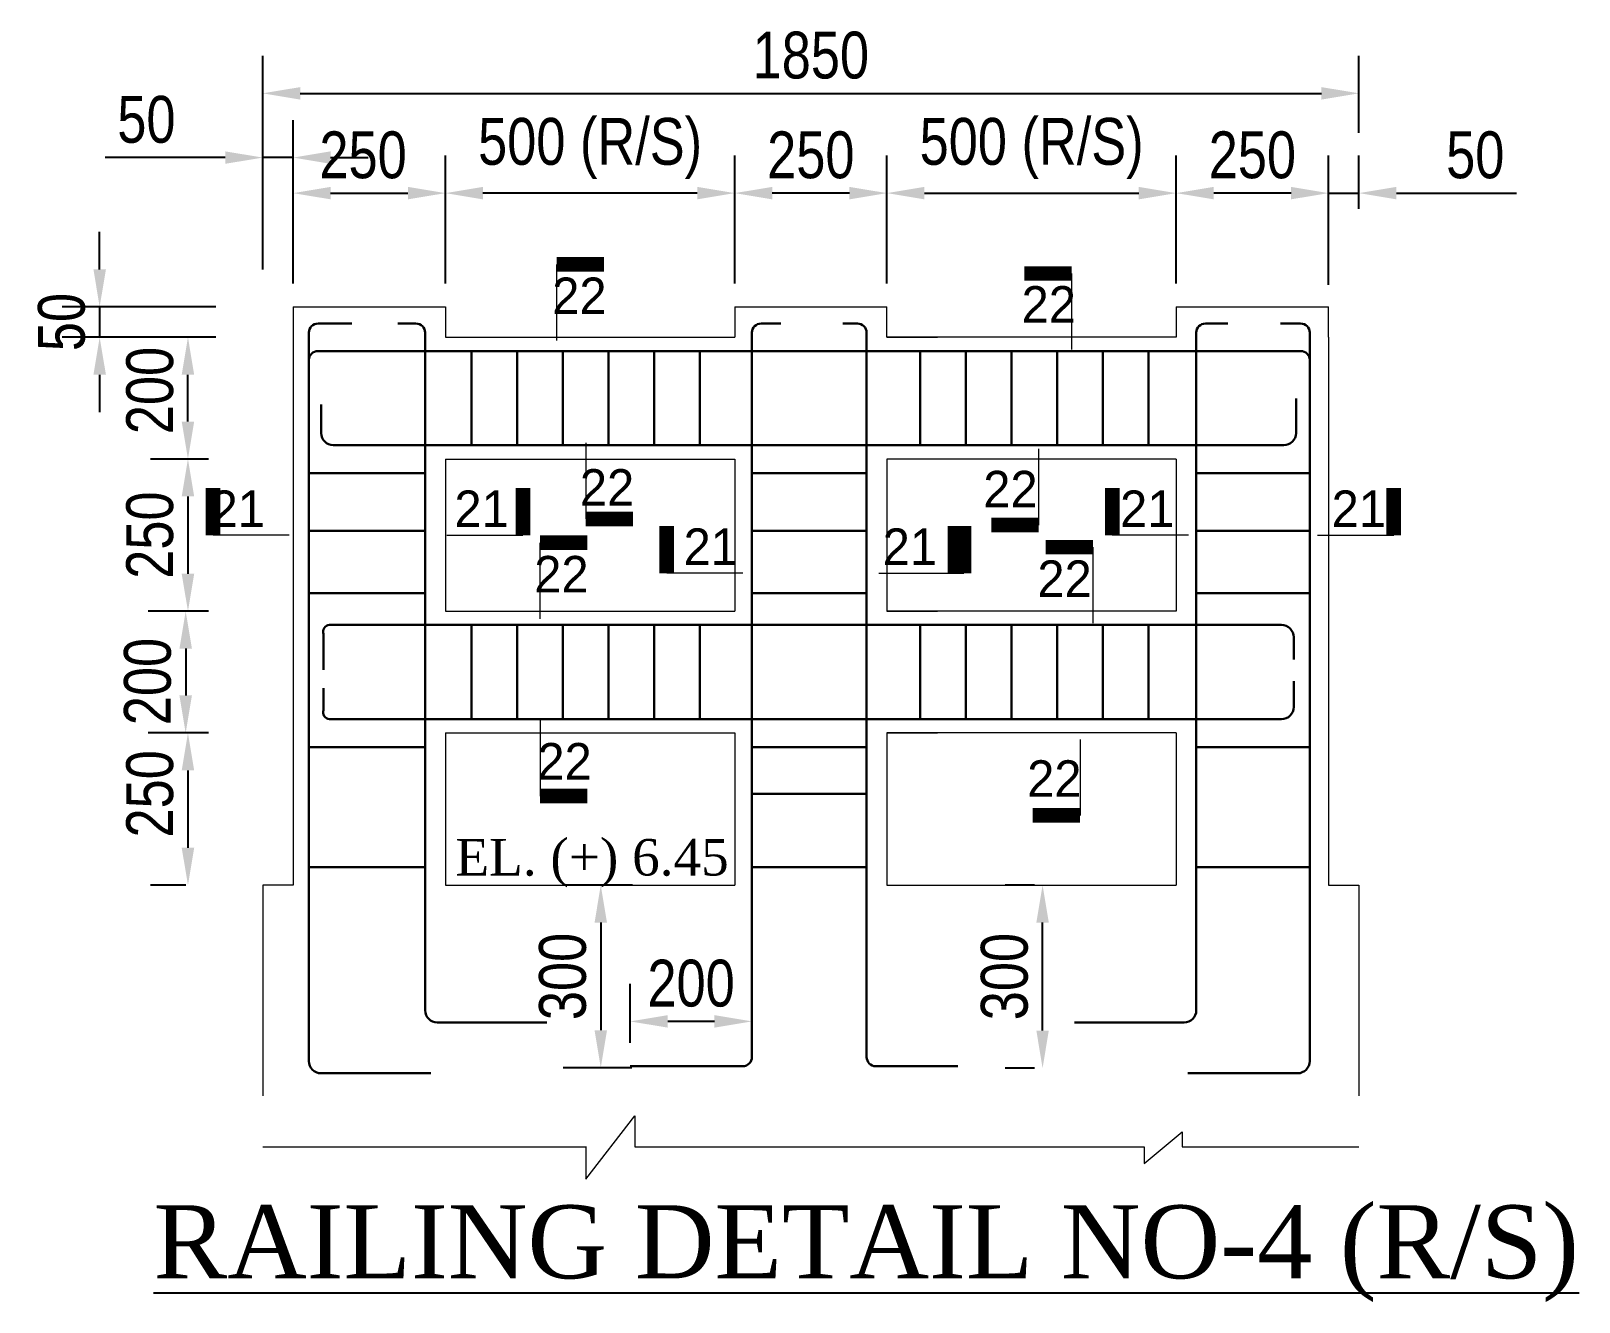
# Model space of a CAD drawing. Extents: x -426260 to 2055400, y -4304674 to -305611.
# Drawn here: x 1146545 to 1149849, y -1908623 to -1905909 of the extents above; entities that cross this region are included whole.
import ezdxf

# ---------------------------------------------------------------- set-up
doc = ezdxf.new("R2010")
doc.units = 0
doc.header["$LTSCALE"] = 300
doc.header["$MEASUREMENT"] = 0
doc.header["$PDMODE"] = 3
doc.linetypes.add('DASHED', pattern=[0.75, 0.5, -0.25])
doc.layers.get('DEFPOINTS').update_dxf_attribs({"linetype": 'CONTINUOUS'})
doc.layers.add('LINE', color=7, linetype='CONTINUOUS')
doc.layers.add('TEXT', color=10, linetype='CONTINUOUS')
doc.layers.add('ROD', color=1, linetype='CONTINUOUS', lineweight=30)
doc.styles.add('DIM', font='isocp3.shx')
doc.styles.add('SH-T2', font='arial.ttf', dxfattribs={"width": 0.8})
doc.dimstyles.new('dim_50', dxfattribs={"dimtxt": 100, "dimasz": 100, "dimexe": 50, "dimexo": 30, "dimgap": 30, "dimtad": 1, "dimdec": 0, "dimzin": 0, "dimdsep": 46, "dimtxsty": 'DIM', "dimcen": 0.09, "dimclrd": 5, "dimclre": 5, "dimclrt": 7, "dimadec": 0, "dimazin": 0, "dimtfac": 1, "dimtdec": 0, "dimtmove": 0, "dimatfit": 3, "dimfxl": 1, "dimtolj": 1, "dimtzin": 0, "dimarcsym": 1})

# ---------------------------------------------------------------- blocks, each defined once
blk = doc.blocks.new('se')
at = {"layer": 'TEXT', "color": 6, "lineweight": 9, "ltscale": 3}
blk.add_lwpolyline([(0, 0, 20, 20, 0), (0, 64.7, 0, 0, 0)], format="xyseb", dxfattribs=at)
blk.add_lwpolyline([(-104.2, 0), (0, 0)], dxfattribs=at)
blk = doc.blocks.new('*D643')
at = {"layer": 'DEFPOINTS', "color": 0, "transparency": 16777216}
for p in [(1147429.3, -1906255.2), (1147104.3, -1906498), (1147429.3, -1906498)]:
    blk.add_point(p, dxfattribs=at)
at = {"layer": 'LINE', "color": 5, "lineweight": -2, "transparency": 16777216}
for p, q in [((1147104.3, -1906448), (1147104.3, -1906175.2)), ((1147429.3, -1906448), (1147429.3, -1906175.2)), ((1147184.3, -1906255.2), (1147349.3, -1906255.2))]:
    blk.add_line(p, q, dxfattribs=at)
at = {"layer": 'LINE', "color": 5, "transparency": 16777216}
for points in [[(1147184.3, -1906241.9), (1147184.3, -1906268.5), (1147104.3, -1906255.2)], [(1147349.3, -1906241.9), (1147349.3, -1906268.5), (1147429.3, -1906255.2)]]:
    blk.add_solid(points, dxfattribs=at)
at = {"layer": 'LINE', "color": 7, "transparency": 16777216, "insert": (1147253.5, -1906174.1), "char_height": 100, "attachment_point": 5, "style": 'SH-T2'}
blk.add_mtext('\\A1;250', dxfattribs=at)
blk = doc.blocks.new('*D644')
at = {"layer": 'DEFPOINTS', "color": 0, "transparency": 16777216}
for p in [(1147429.3, -1906255.2), (1147429.3, -1906498), (1148046.8, -1906498)]:
    blk.add_point(p, dxfattribs=at)
at = {"layer": 'LINE', "color": 5, "lineweight": -2, "transparency": 16777216}
for p, q in [((1147429.3, -1906448), (1147429.3, -1906175.2)), ((1148046.8, -1906448), (1148046.8, -1906175.2)), ((1147966.8, -1906255.2), (1147509.3, -1906255.2))]:
    blk.add_line(p, q, dxfattribs=at)
at = {"layer": 'LINE', "color": 5, "transparency": 16777216}
for points in [[(1147509.3, -1906241.9), (1147509.3, -1906268.5), (1147429.3, -1906255.2)], [(1147966.8, -1906241.9), (1147966.8, -1906268.5), (1148046.8, -1906255.2)]]:
    blk.add_solid(points, dxfattribs=at)
at = {"layer": 'LINE', "color": 7, "transparency": 16777216, "insert": (1147738.1, -1906159.7), "char_height": 100, "attachment_point": 5, "style": 'SH-T2'}
blk.add_mtext('\\A1;500 (R/S)', dxfattribs=at)
blk = doc.blocks.new('*D645')
at = {"layer": 'DEFPOINTS', "color": 0, "transparency": 16777216}
for p in [(1148046.8, -1906255.2), (1148046.8, -1906426.4), (1148371.8, -1906426.4)]:
    blk.add_point(p, dxfattribs=at)
at = {"layer": 'LINE', "color": 5, "lineweight": -2, "transparency": 16777216}
for p, q in [((1148046.8, -1906376.4), (1148046.8, -1906175.2)), ((1148371.8, -1906376.4), (1148371.8, -1906175.2)), ((1148291.8, -1906255.2), (1148126.8, -1906255.2))]:
    blk.add_line(p, q, dxfattribs=at)
at = {"layer": 'LINE', "color": 5, "transparency": 16777216}
for points in [[(1148126.8, -1906241.9), (1148126.8, -1906268.5), (1148046.8, -1906255.2)], [(1148291.8, -1906241.9), (1148291.8, -1906268.5), (1148371.8, -1906255.2)]]:
    blk.add_solid(points, dxfattribs=at)
at = {"layer": 'LINE', "color": 7, "transparency": 16777216, "insert": (1148209.3, -1906174.1), "char_height": 100, "attachment_point": 5, "style": 'SH-T2'}
blk.add_mtext('\\A1;250', dxfattribs=at)
blk = doc.blocks.new('*D646')
at = {"layer": 'DEFPOINTS', "color": 0, "transparency": 16777216}
for p in [(1146879.7, -1906563), (1146973.3, -1906563), (1146973.3, -1906823)]:
    blk.add_point(p, dxfattribs=at)
at = {"layer": 'LINE', "color": 5, "lineweight": -2, "transparency": 16777216}
for p, q in [((1146923.3, -1906563), (1146799.7, -1906563)), ((1146879.7, -1906743), (1146879.7, -1906643)), ((1146923.3, -1906823), (1146799.7, -1906823))]:
    blk.add_line(p, q, dxfattribs=at)
at = {"layer": 'LINE', "color": 5, "transparency": 16777216}
for points in [[(1146866.3, -1906643), (1146893, -1906643), (1146879.7, -1906563)], [(1146866.3, -1906743), (1146893, -1906743), (1146879.7, -1906823)]]:
    blk.add_solid(points, dxfattribs=at)
at = {"layer": 'LINE', "color": 7, "transparency": 16777216, "insert": (1146798.6, -1906676.7), "char_height": 100, "attachment_point": 5, "rotation": 90, "style": 'SH-T2'}
blk.add_mtext('\\A1;200', dxfattribs=at)
blk = doc.blocks.new('*D647')
at = {"layer": 'DEFPOINTS', "color": 0, "transparency": 16777216}
for p in [(1146973.3, -1906823), (1146879.7, -1907148), (1146973.3, -1907148)]:
    blk.add_point(p, dxfattribs=at)
at = {"layer": 'LINE', "color": 5, "lineweight": -2, "transparency": 16777216}
for p, q in [((1146923.3, -1906823), (1146799.7, -1906823)), ((1146879.7, -1906903), (1146879.7, -1907068)), ((1146923.3, -1907148), (1146799.7, -1907148))]:
    blk.add_line(p, q, dxfattribs=at)
at = {"layer": 'LINE', "color": 5, "transparency": 16777216}
for points in [[(1146866.3, -1906903), (1146893, -1906903), (1146879.7, -1906823)], [(1146866.3, -1907068), (1146893, -1907068), (1146879.7, -1907148)]]:
    blk.add_solid(points, dxfattribs=at)
at = {"layer": 'LINE', "color": 7, "transparency": 16777216, "insert": (1146798.6, -1906985.5), "char_height": 100, "attachment_point": 5, "rotation": 90, "style": 'SH-T2'}
blk.add_mtext('\\A1;250', dxfattribs=at)
blk = doc.blocks.new('*D648')
at = {"layer": 'DEFPOINTS', "color": 0, "transparency": 16777216}
for p in [(1146973.3, -1907148), (1146874.8, -1907408), (1146973.3, -1907408)]:
    blk.add_point(p, dxfattribs=at)
at = {"layer": 'LINE', "color": 5, "lineweight": -2, "transparency": 16777216}
for p, q in [((1146923.3, -1907148), (1146794.8, -1907148)), ((1146874.8, -1907228), (1146874.8, -1907328)), ((1146923.3, -1907408), (1146794.8, -1907408))]:
    blk.add_line(p, q, dxfattribs=at)
at = {"layer": 'LINE', "color": 5, "transparency": 16777216}
for points in [[(1146861.5, -1907228), (1146888.2, -1907228), (1146874.8, -1907148)], [(1146861.5, -1907328), (1146888.2, -1907328), (1146874.8, -1907408)]]:
    blk.add_solid(points, dxfattribs=at)
at = {"layer": 'LINE', "color": 7, "transparency": 16777216, "insert": (1146793.8, -1907298.2), "char_height": 100, "attachment_point": 5, "rotation": 90, "style": 'SH-T2'}
blk.add_mtext('\\A1;200', dxfattribs=at)
blk = doc.blocks.new('*D649')
at = {"layer": 'DEFPOINTS', "color": 0, "transparency": 16777216}
for p in [(1146924.8, -1907408), (1146879.7, -1907733), (1146924.8, -1907733)]:
    blk.add_point(p, dxfattribs=at)
at = {"layer": 'LINE', "color": 5, "lineweight": -2, "transparency": 16777216}
for p, q in [((1146874.8, -1907408), (1146799.7, -1907408)), ((1146879.7, -1907488), (1146879.7, -1907653)), ((1146874.8, -1907733), (1146799.7, -1907733))]:
    blk.add_line(p, q, dxfattribs=at)
at = {"layer": 'LINE', "color": 5, "transparency": 16777216}
for points in [[(1146866.3, -1907488), (1146893, -1907488), (1146879.7, -1907408)], [(1146866.3, -1907653), (1146893, -1907653), (1146879.7, -1907733)]]:
    blk.add_solid(points, dxfattribs=at)
at = {"layer": 'LINE', "color": 7, "transparency": 16777216, "insert": (1146798.6, -1907538), "char_height": 100, "attachment_point": 5, "rotation": 90, "style": 'SH-T2'}
blk.add_mtext('\\A1;250', dxfattribs=at)
blk = doc.blocks.new('*D650')
at = {"layer": 'DEFPOINTS', "color": 0, "transparency": 16777216}
for p in [(1148989.3, -1906255.2), (1148371.8, -1906498), (1148989.3, -1906498)]:
    blk.add_point(p, dxfattribs=at)
at = {"layer": 'LINE', "color": 5, "lineweight": -2, "transparency": 16777216}
for p, q in [((1148371.8, -1906448), (1148371.8, -1906175.2)), ((1148989.3, -1906448), (1148989.3, -1906175.2)), ((1148451.8, -1906255.2), (1148909.3, -1906255.2))]:
    blk.add_line(p, q, dxfattribs=at)
at = {"layer": 'LINE', "color": 5, "transparency": 16777216}
for points in [[(1148451.8, -1906241.9), (1148451.8, -1906268.5), (1148371.8, -1906255.2)], [(1148909.3, -1906241.9), (1148909.3, -1906268.5), (1148989.3, -1906255.2)]]:
    blk.add_solid(points, dxfattribs=at)
at = {"layer": 'LINE', "color": 7, "transparency": 16777216, "insert": (1148680.6, -1906159.7), "char_height": 100, "attachment_point": 5, "style": 'SH-T2'}
blk.add_mtext('\\A1;500 (R/S)', dxfattribs=at)
blk = doc.blocks.new('*D651')
at = {"layer": 'DEFPOINTS', "color": 0, "transparency": 16777216}
for p in [(1148704, -1907733), (1148736.9, -1907733), (1148736.9, -1908123.6)]:
    blk.add_point(p, dxfattribs=at)
at = {"layer": 'LINE', "color": 5, "lineweight": -2, "transparency": 16777216}
for p, q in [((1148686.9, -1907733), (1148624, -1907733)), ((1148704, -1908043.6), (1148704, -1907813)), ((1148686.9, -1908123.6), (1148624, -1908123.6))]:
    blk.add_line(p, q, dxfattribs=at)
at = {"layer": 'LINE', "color": 5, "transparency": 16777216}
for points in [[(1148690.7, -1907813), (1148717.3, -1907813), (1148704, -1907733)], [(1148690.7, -1908043.6), (1148717.3, -1908043.6), (1148704, -1908123.6)]]:
    blk.add_solid(points, dxfattribs=at)
at = {"layer": 'LINE', "color": 7, "transparency": 16777216, "insert": (1148622.9, -1907928.3), "char_height": 100, "attachment_point": 5, "rotation": 90, "style": 'SH-T2'}
blk.add_mtext('\\A1;300', dxfattribs=at)
blk = doc.blocks.new('*D652')
at = {"layer": 'DEFPOINTS', "color": 0, "transparency": 16777216}
for p in [(1146989, -1906498), (1146691.2, -1906563), (1146989, -1906563)]:
    blk.add_point(p, dxfattribs=at)
at = {"layer": 'LINE', "color": 5, "lineweight": -2, "transparency": 16777216}
for p, q in [((1146691.2, -1906418), (1146691.2, -1906338)), ((1146939, -1906498), (1146611.2, -1906498)), ((1146691.2, -1906498), (1146691.2, -1906563)), ((1146939, -1906563), (1146611.2, -1906563)), ((1146691.2, -1906643), (1146691.2, -1906723))]:
    blk.add_line(p, q, dxfattribs=at)
at = {"layer": 'LINE', "color": 5, "transparency": 16777216}
for points in [[(1146677.9, -1906418), (1146704.6, -1906418), (1146691.2, -1906498)], [(1146677.9, -1906643), (1146704.6, -1906643), (1146691.2, -1906563)]]:
    blk.add_solid(points, dxfattribs=at)
at = {"layer": 'LINE', "color": 7, "transparency": 16777216, "insert": (1146610.2, -1906530.5), "char_height": 100, "attachment_point": 5, "rotation": 90, "style": 'SH-T2'}
blk.add_mtext('\\A1;50', dxfattribs=at)
blk = doc.blocks.new('*D653')
at = {"layer": 'DEFPOINTS', "color": 0, "transparency": 16777216}
for p in [(1147878.8, -1907733), (1147760.9, -1908123), (1147877.4, -1908123)]:
    blk.add_point(p, dxfattribs=at)
at = {"layer": 'LINE', "color": 5, "lineweight": -2, "transparency": 16777216}
for p, q in [((1147828.8, -1907733), (1147680.9, -1907733)), ((1147760.9, -1907813), (1147760.9, -1908043)), ((1147827.4, -1908123), (1147680.9, -1908123))]:
    blk.add_line(p, q, dxfattribs=at)
at = {"layer": 'LINE', "color": 5, "transparency": 16777216}
for points in [[(1147747.6, -1907813), (1147774.2, -1907813), (1147760.9, -1907733)], [(1147747.6, -1908043), (1147774.2, -1908043), (1147760.9, -1908123)]]:
    blk.add_solid(points, dxfattribs=at)
at = {"layer": 'LINE', "color": 7, "transparency": 16777216, "insert": (1147679.8, -1907928), "char_height": 100, "attachment_point": 5, "rotation": 90, "style": 'SH-T2'}
blk.add_mtext('\\A1;300', dxfattribs=at)
blk = doc.blocks.new('*D654')
at = {"layer": 'DEFPOINTS', "color": 0, "transparency": 16777216}
for p in [(1147823.8, -1908024), (1147823.8, -1908119.7), (1148083.6, -1908100.2)]:
    blk.add_point(p, dxfattribs=at)
at = {"layer": 'LINE', "color": 5, "lineweight": -2, "transparency": 16777216}
for p, q in [((1147823.8, -1908069.7), (1147823.8, -1907944)), ((1148083.6, -1908050.2), (1148083.6, -1907944)), ((1148003.6, -1908024), (1147903.8, -1908024))]:
    blk.add_line(p, q, dxfattribs=at)
at = {"layer": 'LINE', "color": 5, "transparency": 16777216}
for points in [[(1147903.8, -1908010.6), (1147903.8, -1908037.3), (1147823.8, -1908024)], [(1148003.6, -1908010.6), (1148003.6, -1908037.3), (1148083.6, -1908024)]]:
    blk.add_solid(points, dxfattribs=at)
at = {"layer": 'LINE', "color": 7, "transparency": 16777216, "insert": (1147953.7, -1907942.9), "char_height": 100, "attachment_point": 5, "style": 'SH-T2'}
blk.add_mtext('\\A1;200', dxfattribs=at)
blk = doc.blocks.new('*D655')
at = {"layer": 'DEFPOINTS', "color": 0, "transparency": 16777216}
for p in [(1148989.3, -1906255.2), (1148989.3, -1906426.4), (1149314.3, -1906501.2)]:
    blk.add_point(p, dxfattribs=at)
at = {"layer": 'LINE', "color": 5, "lineweight": -2, "transparency": 16777216}
for p, q in [((1148989.3, -1906376.4), (1148989.3, -1906175.2)), ((1149314.3, -1906451.2), (1149314.3, -1906175.2)), ((1149234.3, -1906255.2), (1149069.3, -1906255.2))]:
    blk.add_line(p, q, dxfattribs=at)
at = {"layer": 'LINE', "color": 5, "transparency": 16777216}
for points in [[(1149069.3, -1906241.9), (1149069.3, -1906268.5), (1148989.3, -1906255.2)], [(1149234.3, -1906241.9), (1149234.3, -1906268.5), (1149314.3, -1906255.2)]]:
    blk.add_solid(points, dxfattribs=at)
at = {"layer": 'LINE', "color": 7, "transparency": 16777216, "insert": (1149151.8, -1906174.1), "char_height": 100, "attachment_point": 5, "style": 'SH-T2'}
blk.add_mtext('\\A1;250', dxfattribs=at)

msp = doc.modelspace()

# ---------------------------------------------------------------- linework, layer by layer
at = {"layer": 'LINE', "color": 5}
for p, q in [((1147039.3, -1906126.2), (1147039.3, -1905962.1)), ((1149379.3, -1906126.2), (1149379.3, -1905962.1)), ((1147119.3, -1906042.1), (1149299.3, -1906042.1)), ((1147039.3, -1906418.3), (1147039.3, -1906099.3)), ((1147104.3, -1906418.3), (1147104.3, -1906099.3)), ((1146959.3, -1906179.3), (1146702.8, -1906179.3)), ((1147104.3, -1906179.3), (1147039.3, -1906179.3)), ((1147184.3, -1906179.3), (1147264.3, -1906179.3)), ((1149314.3, -1906288.4), (1149314.3, -1906175.2)), ((1149379.3, -1906288.4), (1149379.3, -1906175.2)), ((1149234.3, -1906255.2), (1149154.3, -1906255.2)), ((1149314.3, -1906255.2), (1149379.3, -1906255.2)), ((1149459.3, -1906255.2), (1149715.9, -1906255.2))]:
    msp.add_line(p, q, dxfattribs=at)
at = {"layer": 'LINE', "lineweight": 9}
for p, q in [((1147104.3, -1906498), (1147104.3, -1907733)), ((1147429.3, -1906563), (1148046.8, -1906563)), ((1148371.8, -1906563), (1148479.6, -1906563)), ((1148989.3, -1906563), (1148371.8, -1906563)), ((1149314.3, -1906563), (1149314.3, -1907733)), ((1147429.3, -1906823), (1148046.8, -1906823)), ((1147429.3, -1906823), (1147429.3, -1907148)), ((1148046.8, -1906823), (1148046.8, -1907148)), ((1148371.8, -1906823), (1148371.8, -1907148)), ((1148989.3, -1906823), (1148371.8, -1906823)), ((1148371.8, -1906823), (1148371.8, -1907148)), ((1148989.3, -1906823), (1148989.3, -1907148)), ((1147429.3, -1907148), (1148046.8, -1907148)), ((1148371.8, -1907148), (1148479.6, -1907148)), ((1148989.3, -1907148), (1148371.8, -1907148)), ((1147429.3, -1907408), (1148046.8, -1907408)), ((1147429.3, -1907408), (1147429.3, -1907733)), ((1148046.8, -1907408), (1148046.8, -1907733)), ((1148371.8, -1907408), (1148479.6, -1907408)), ((1148371.8, -1907408), (1148371.8, -1907733)), ((1148989.3, -1907408), (1148371.8, -1907408)), ((1148371.8, -1907408), (1148371.8, -1907733)), ((1148989.3, -1907408), (1148989.3, -1907733)), ((1147429.3, -1907733), (1148046.8, -1907733)), ((1148371.8, -1907733), (1148989.3, -1907733)), ((1148920.8, -1908327.2), (1149001.8, -1908259.6)), ((1149001.8, -1908259.6), (1149001.8, -1908292.1)), ((1148920.8, -1908292.1), (1148920.8, -1908327.2))]:
    msp.add_line(p, q, dxfattribs=at)
at = {"layer": 'LINE', "linetype": 'DASHED', "lineweight": 9, "ltscale": 3}
msp.add_line((1147429.3, -1906498), (1147429.3, -1906563), dxfattribs=at)
at = {"layer": 'LINE', "lineweight": 15}
for p, q in [((1147728.9, -1908361.1), (1147833.4, -1908225.8)), ((1147833.4, -1908225.8), (1147833.4, -1908292.1)), ((1147039.3, -1908292.1), (1147728.9, -1908292.1)), ((1147728.9, -1908290.9), (1147728.9, -1908361.1)), ((1147833.4, -1908292.1), (1148920.8, -1908292.1)), ((1149001.8, -1908292.1), (1149379.3, -1908292.1))]:
    msp.add_line(p, q, dxfattribs=at)
at = {"layer": 'LINE', "linetype": 'DASHED', "lineweight": 9, "ltscale": 3}
for points in [[(1147104.3, -1906498), (1147429.3, -1906498)], [(1148046.8, -1906498), (1148371.8, -1906498)], [(1148046.8, -1906498), (1148046.8, -1906563)], [(1148371.8, -1906563), (1148371.8, -1906498)], [(1148371.8, -1906563), (1148371.8, -1906498)], [(1148989.3, -1906498), (1149314.3, -1906498)], [(1148989.3, -1906498), (1148989.3, -1906563)], [(1149314.3, -1906563), (1149314.3, -1906498)], [(1147104.3, -1907733), (1147039.3, -1907733), (1147039.3, -1908292.1)], [(1149314.3, -1907733), (1149379.3, -1907733), (1149379.3, -1908292.1)]]:
    msp.add_lwpolyline(points, dxfattribs=at)
at = {"layer": 'LINE', "color": 5}
for points in [[(1147119.3, -1906028.8), (1147119.3, -1906055.5), (1147039.3, -1906042.1)], [(1149299.3, -1906028.8), (1149299.3, -1906055.5), (1149379.3, -1906042.1)], [(1146959.3, -1906166), (1146959.3, -1906192.6), (1147039.3, -1906179.3)], [(1147184.3, -1906166), (1147184.3, -1906192.6), (1147104.3, -1906179.3)], [(1149234.3, -1906241.9), (1149234.3, -1906268.5), (1149314.3, -1906255.2)], [(1149459.3, -1906241.9), (1149459.3, -1906268.5), (1149379.3, -1906255.2)]]:
    msp.add_solid(points, dxfattribs=at)
at = {"layer": 'ROD'}
for p, q in [((1147157.3, -1906592.4), (1148371.8, -1906592.4)), ((1147360.1, -1906592.4), (1147157.3, -1906592.4)), ((1147385.9, -1906592.4), (1147385.9, -1908000.2)), ((1147485.1, -1906793.5), (1147485.1, -1906592.4)), ((1147582.6, -1906793.5), (1147582.6, -1906592.4)), ((1147680.1, -1906793.5), (1147680.1, -1906592.4)), ((1147777.6, -1906793.5), (1147777.6, -1906592.4)), ((1147777.6, -1906793.5), (1147777.6, -1906592.4)), ((1147875.1, -1906793.5), (1147875.1, -1906592.4)), ((1147972.6, -1906793.5), (1147972.6, -1906592.4)), ((1148302.6, -1906592.4), (1148103.1, -1906592.4)), ((1148371.8, -1906592.4), (1148479.6, -1906592.4)), ((1149250.9, -1906592.4), (1148371.8, -1906592.4)), ((1148442.8, -1906793.5), (1148442.8, -1906592.4)), ((1148540.3, -1906793.5), (1148540.3, -1906592.4)), ((1148637.8, -1906793.5), (1148637.8, -1906592.4)), ((1148735.3, -1906793.5), (1148735.3, -1906592.4)), ((1148735.3, -1906793.5), (1148735.3, -1906592.4)), ((1148832.8, -1906793.5), (1148832.8, -1906592.4)), ((1148930.3, -1906793.5), (1148930.3, -1906592.4)), ((1149057.9, -1906592.4), (1149254.8, -1906592.4)), ((1147137.8, -1908108.7), (1147137.8, -1906611.9)), ((1147137.8, -1906706.8), (1147137.8, -1906611.9)), ((1148083.6, -1908100.2), (1148083.6, -1906620)), ((1148083.6, -1906620), (1148083.6, -1906644.7)), ((1148328.4, -1906620), (1148328.4, -1908100.2)), ((1149274.3, -1906706.8), (1149274.3, -1906611.9)), ((1149274.3, -1908108.7), (1149274.3, -1906634.3)), ((1149032.1, -1906659.9), (1149032.1, -1908000.2)), ((1147163.9, -1906767.5), (1147163.9, -1906706.4)), ((1149245, -1906767.5), (1149245, -1906694)), ((1147189.9, -1906793.5), (1148371.8, -1906793.5)), ((1148371.8, -1906793.5), (1148479.6, -1906793.5)), ((1149219, -1906793.5), (1148371.8, -1906793.5)), ((1147137.8, -1906853.2), (1147385.9, -1906853.2)), ((1148083.6, -1906853.2), (1148300.3, -1906853.2)), ((1148118.3, -1906853.2), (1148328.4, -1906853.2)), ((1149274.3, -1906853.2), (1149032.1, -1906853.2)), ((1147137.8, -1906976.3), (1147385.9, -1906976.3)), ((1148083.6, -1906976.3), (1148300.3, -1906976.3)), ((1148118.3, -1906976.3), (1148328.4, -1906976.3)), ((1149274.3, -1906976.3), (1149032.1, -1906976.3)), ((1147137.8, -1907109.8), (1147385.9, -1907109.8)), ((1148083.6, -1907109.8), (1148300.3, -1907109.8)), ((1148118.3, -1907109.8), (1148328.4, -1907109.8)), ((1149274.3, -1907109.8), (1149032.1, -1907109.8)), ((1147168.8, -1907196.9), (1147168.8, -1907273.4)), ((1147181.5, -1907177.4), (1148371.8, -1907177.4)), ((1147485.1, -1907378.5), (1147485.1, -1907177.4)), ((1147582.6, -1907378.5), (1147582.6, -1907177.4)), ((1147680.1, -1907378.5), (1147680.1, -1907177.4)), ((1147777.6, -1907378.5), (1147777.6, -1907177.4)), ((1147777.6, -1907378.5), (1147777.6, -1907177.4)), ((1147875.1, -1907378.5), (1147875.1, -1907177.4)), ((1147972.6, -1907378.5), (1147972.6, -1907177.4)), ((1148371.8, -1907177.4), (1148479.6, -1907177.4)), ((1149214.1, -1907177.4), (1148371.8, -1907177.4)), ((1148442.8, -1907378.5), (1148442.8, -1907177.4)), ((1148540.3, -1907378.5), (1148540.3, -1907177.4)), ((1148637.8, -1907378.5), (1148637.8, -1907177.4)), ((1148735.3, -1907378.5), (1148735.3, -1907177.4)), ((1148735.3, -1907378.5), (1148735.3, -1907177.4)), ((1148832.8, -1907378.5), (1148832.8, -1907177.4)), ((1148930.3, -1907378.5), (1148930.3, -1907177.4)), ((1149240.1, -1907203.4), (1149240.1, -1907251.1)), ((1149240.1, -1907297.3), (1149240.1, -1907352.5)), ((1147168.8, -1907312.6), (1147168.8, -1907359)), ((1147181.5, -1907378.5), (1148371.8, -1907378.5)), ((1148371.8, -1907378.5), (1148479.6, -1907378.5)), ((1149214.1, -1907378.5), (1148371.8, -1907378.5)), ((1147137.8, -1907438.2), (1147385.9, -1907438.2)), ((1148083.6, -1907438.2), (1148300.3, -1907438.2)), ((1148118.3, -1907438.2), (1148328.4, -1907438.2)), ((1149274.3, -1907438.2), (1149032.1, -1907438.2)), ((1148083.6, -1907538.2), (1148328.4, -1907538.2)), ((1147137.8, -1907694.8), (1147385.9, -1907694.8)), ((1148083.6, -1907694.8), (1148300.3, -1907694.8)), ((1148118.3, -1907694.8), (1148328.4, -1907694.8)), ((1149273.4, -1907694.8), (1149031.2, -1907694.8)), ((1147411.9, -1908026.2), (1147645.9, -1908026.2)), ((1149006.1, -1908026.2), (1148772.1, -1908026.2)), ((1148064.1, -1908119.7), (1147823.8, -1908119.7)), ((1147823.8, -1908119.7), (1148057.4, -1908119.7)), ((1148347.9, -1908119.7), (1148523.2, -1908119.7)), ((1148523.2, -1908119.7), (1148354.6, -1908119.7)), ((1147163.8, -1908134.7), (1147397.8, -1908134.7)), ((1149248.3, -1908134.7), (1149014.3, -1908134.7))]:
    msp.add_line(p, q, dxfattribs=at)
for points in [[(1147229.8, -1906533.6), (1147157.3, -1906533.6, 0.414214), (1147137.8, -1906553.1), (1147137.8, -1906611.9)], [(1147327.4, -1906533.6), (1147366.4, -1906533.6, -0.414214), (1147385.9, -1906553.1), (1147385.9, -1906592.4)], [(1148145.1, -1906533.6), (1148103.1, -1906533.6, 0.414214), (1148083.6, -1906553.1), (1148083.6, -1906620)], [(1148277.9, -1906533.6), (1148308.9, -1906533.6, -0.414214), (1148328.4, -1906553.1), (1148328.4, -1906620)], [(1149099.4, -1906533.6), (1149051.6, -1906533.6, 0.414214), (1149032.1, -1906553.1), (1149032.1, -1906661.8)], [(1149212.1, -1906533.6), (1149254.8, -1906533.6, -0.414214), (1149274.3, -1906553.1), (1149274.3, -1906620)]]:
    msp.add_lwpolyline(points, format="xyb", dxfattribs=at)
for centre, radius, start, end in [((1147157.3, -1906611.9), 19.5, 90, 180), ((1147157.3, -1906611.9), 19.5, 90, 180), ((1149254.8, -1906611.9), 19.5, 0, 90), ((1149254.8, -1906611.9), 19.5, 0, 90), ((1147189.9, -1906767.5), 26, 180, 270), ((1149219, -1906767.5), 26, 270, 0), ((1147182.7, -1907192), 14.7, 94.6932, 199.3945), ((1149214.1, -1907203.4), 26, 0, 90), ((1147182.7, -1907363.9), 14.7, 160.6055, 265.3068), ((1149214.1, -1907352.5), 26, 270, 0), ((1147411.9, -1908000.2), 26, 180, 270), ((1149006.1, -1908000.2), 26, 270, 0), ((1147163.8, -1908108.7), 26, 180, 270), ((1148064.1, -1908100.2), 19.5, 270, 0), ((1148347.9, -1908100.2), 19.5, 180, 270), ((1149248.3, -1908108.7), 26, 270, 0)]:
    msp.add_arc(centre, radius, start, end, dxfattribs=at)

# ---------------------------------------------------------------- block references
at = {"layer": 'TEXT', "linetype": 'DASHED', "lineweight": 9, "yscale": 1.560000000055879, "zscale": 1.56}
for p, xscale, rotation in [((1147666.9, -1906407.3), -1.560000000055879, 270), ((1148766.1, -1906426.8), 1.560000000055879, 90), ((1147728.8, -1906950.9), 1.560000000055879, 270), ((1148695.6, -1906964.1), -1.560000000055879, 90), ((1147631.4, -1907001.8), -1.560000000055879, 270), ((1148811.7, -1907011.3), 1.560000000055879, 90), ((1147631.4, -1907542.7), 1.560000000055879, 270), ((1148784.1, -1907584.2), -1.560000000055879, 90)]:
    msp.add_blockref('se', p, dxfattribs=dict(at, xscale=xscale, rotation=rotation))
for p, xscale in [((1146933.2, -1906985.9), -1.560000000055879), ((1147594.7, -1906985.9), 1.560000000055879), ((1148852.8, -1906985.9), -1.560000000055879), ((1149453.6, -1906985.9), 1.560000000055879), ((1147901.7, -1907067), -1.560000000055879), ((1148517.1, -1907067), 1.560000000055879), ((1148536, -1907067), 1.560000000055879)]:
    msp.add_blockref('se', p, dxfattribs=dict(at, xscale=xscale))

# ---------------------------------------------------------------- texts
at = {"layer": 'LINE', "color": 7, "char_height": 100, "attachment_point": 5, "style": 'SH-T2'}
for s, insert in [('\\A1;1850', (1148209.3, -1905961.1)), ('\\A1;50', (1146791, -1906098.3)), ('\\A1;50', (1149627.6, -1906174.1))]:
    msp.add_mtext(s, dxfattribs=dict(at, insert=insert))
at = {"layer": 'LINE', "color": 4, "insert": (1147742.3, -1907686.1), "char_height": 78, "attachment_point": 5}
msp.add_mtext('{\\fTimes New Roman|b0|i0|c0|p18;\\C0;EL. (+) 6.45}', dxfattribs=at)
at = {"layer": 'TEXT', "char_height": 78, "attachment_point": 5}
for s, insert, width in [('22 ', (1147715.3, -1906474.5), 92.472), ('22 ', (1148717.2, -1906492.8), 73.986), ('21 ', (1148927.4, -1906929.2), 85.768), ('22', (1148750.9, -1907078.5), 36.218)]:
    msp.add_mtext(s, dxfattribs=dict(at, insert=insert, width=width))
for s, insert in [('22 ', (1147774.3, -1906883.7)), ('22 ', (1148635.4, -1906887.3)), ('21 ', (1146986, -1906929.2)), ('21 ', (1147506.5, -1906929.2)), ('21', (1149379, -1906929.2)), ('21 ', (1147995.7, -1907010.2)), ('21 ', (1148420.7, -1907010.2)), ('22 ', (1147676.9, -1907069)), ('22 ', (1147683.6, -1907468.5)), ('22 ', (1148729.1, -1907505.4))]:
    msp.add_mtext(s, dxfattribs=dict(at, insert=insert))
at = {"layer": 'TEXT', "color": 4, "insert": (1146806.1, -1908519.9), "char_height": 97.5, "width": 3014.326, "attachment_point": 4, "line_spacing_factor": 0.64}
msp.add_mtext('{\\fTimes New Roman|b0|i0|c0|p18;\\H1.6x;\\L\\C6;RAILING DETAIL NO-4 (R/S)}', dxfattribs=at)

# ---------------------------------------------------------------- dimensions: what is measured, and where the dimension line sits
at = {"layer": 'LINE', "color": 0}
for base, p1, p2, angle, text, picture, middle in [((1147429.3, -1906255.2), (1148046.8, -1906498), (1147429.3, -1906498), 180, '500 (R/S)', '*D644', (1147738.1, -1906255.2)), ((1148046.8, -1906255.2), (1148371.8, -1906426.4), (1148046.8, -1906426.4), 180, '250', '*D645', (1148209.3, -1906255.2)), ((1148989.3, -1906255.2), (1149314.3, -1906501.2), (1148989.3, -1906426.4), 180, '250', '*D655', (1149151.8, -1906255.2)), ((1146691.2, -1906563), (1146989, -1906498), (1146989, -1906563), 90, '50', '*D652', (1146691.2, -1906530.5)), ((1146879.7, -1906563), (1146973.3, -1906823), (1146973.3, -1906563), 90, '200', '*D646', (1146879.7, -1906676.7)), ((1146874.8, -1907408), (1146973.3, -1907148), (1146973.3, -1907408), 90, '200', '*D648', (1146874.8, -1907298.2)), ((1146879.7, -1907733), (1146924.8, -1907408), (1146924.8, -1907733), 90, '250', '*D649', (1146879.7, -1907538))]:
    dim = msp.add_linear_dim(base=base, p1=p1, p2=p2, angle=angle, text=text, dimstyle='dim_50', override={"dimasz": 80, "dimexe": 80, "dimexo": 50, "dimtxsty": 'SH-T2'}, dxfattribs=at)
    dim.commit()
    dim.dimension.update_dxf_attribs({"geometry": picture, "text_midpoint": middle, "dimtype": 160})
for base, p1, p2, text, picture, middle in [((1148989.3, -1906255.2), (1148371.8, -1906498), (1148989.3, -1906498), '500 (R/S)', '*D650', (1148680.6, -1906255.2)), ((1147429.3, -1906255.2), (1147104.3, -1906498), (1147429.3, -1906498), '250', '*D643', (1147253.5, -1906255.2))]:
    dim = msp.add_linear_dim(base=base, p1=p1, p2=p2, text=text, dimstyle='dim_50', override={"dimasz": 80, "dimexe": 80, "dimexo": 50, "dimtxsty": 'SH-T2'}, dxfattribs=at)
    dim.commit()
    dim.dimension.update_dxf_attribs({"geometry": picture, "text_midpoint": middle, "dimtype": 160})
for base, p1, p2, angle, text, picture, middle in [((1146879.7, -1907148), (1146973.3, -1906823), (1146973.3, -1907148), 90, '250', '*D647', (1146798.6, -1906985.5)), ((1147760.9, -1908123), (1147878.8, -1907733), (1147877.4, -1908123), 90, '300', '*D653', (1147679.8, -1907928)), ((1148704, -1907733), (1148736.9, -1908123.6), (1148736.9, -1907733), 90, '300', '*D651', (1148622.9, -1907928.3)), ((1147823.8, -1908024), (1148083.6, -1908100.2), (1147823.8, -1908119.7), 180, '200', '*D654', (1147953.7, -1907942.9))]:
    dim = msp.add_linear_dim(base=base, p1=p1, p2=p2, angle=angle, text=text, dimstyle='dim_50', override={"dimasz": 80, "dimexe": 80, "dimexo": 50, "dimtxsty": 'SH-T2'}, dxfattribs=at)
    dim.commit()
    dim.dimension.update_dxf_attribs({"geometry": picture, "text_midpoint": middle})

doc.saveas('drawing.dxf')
